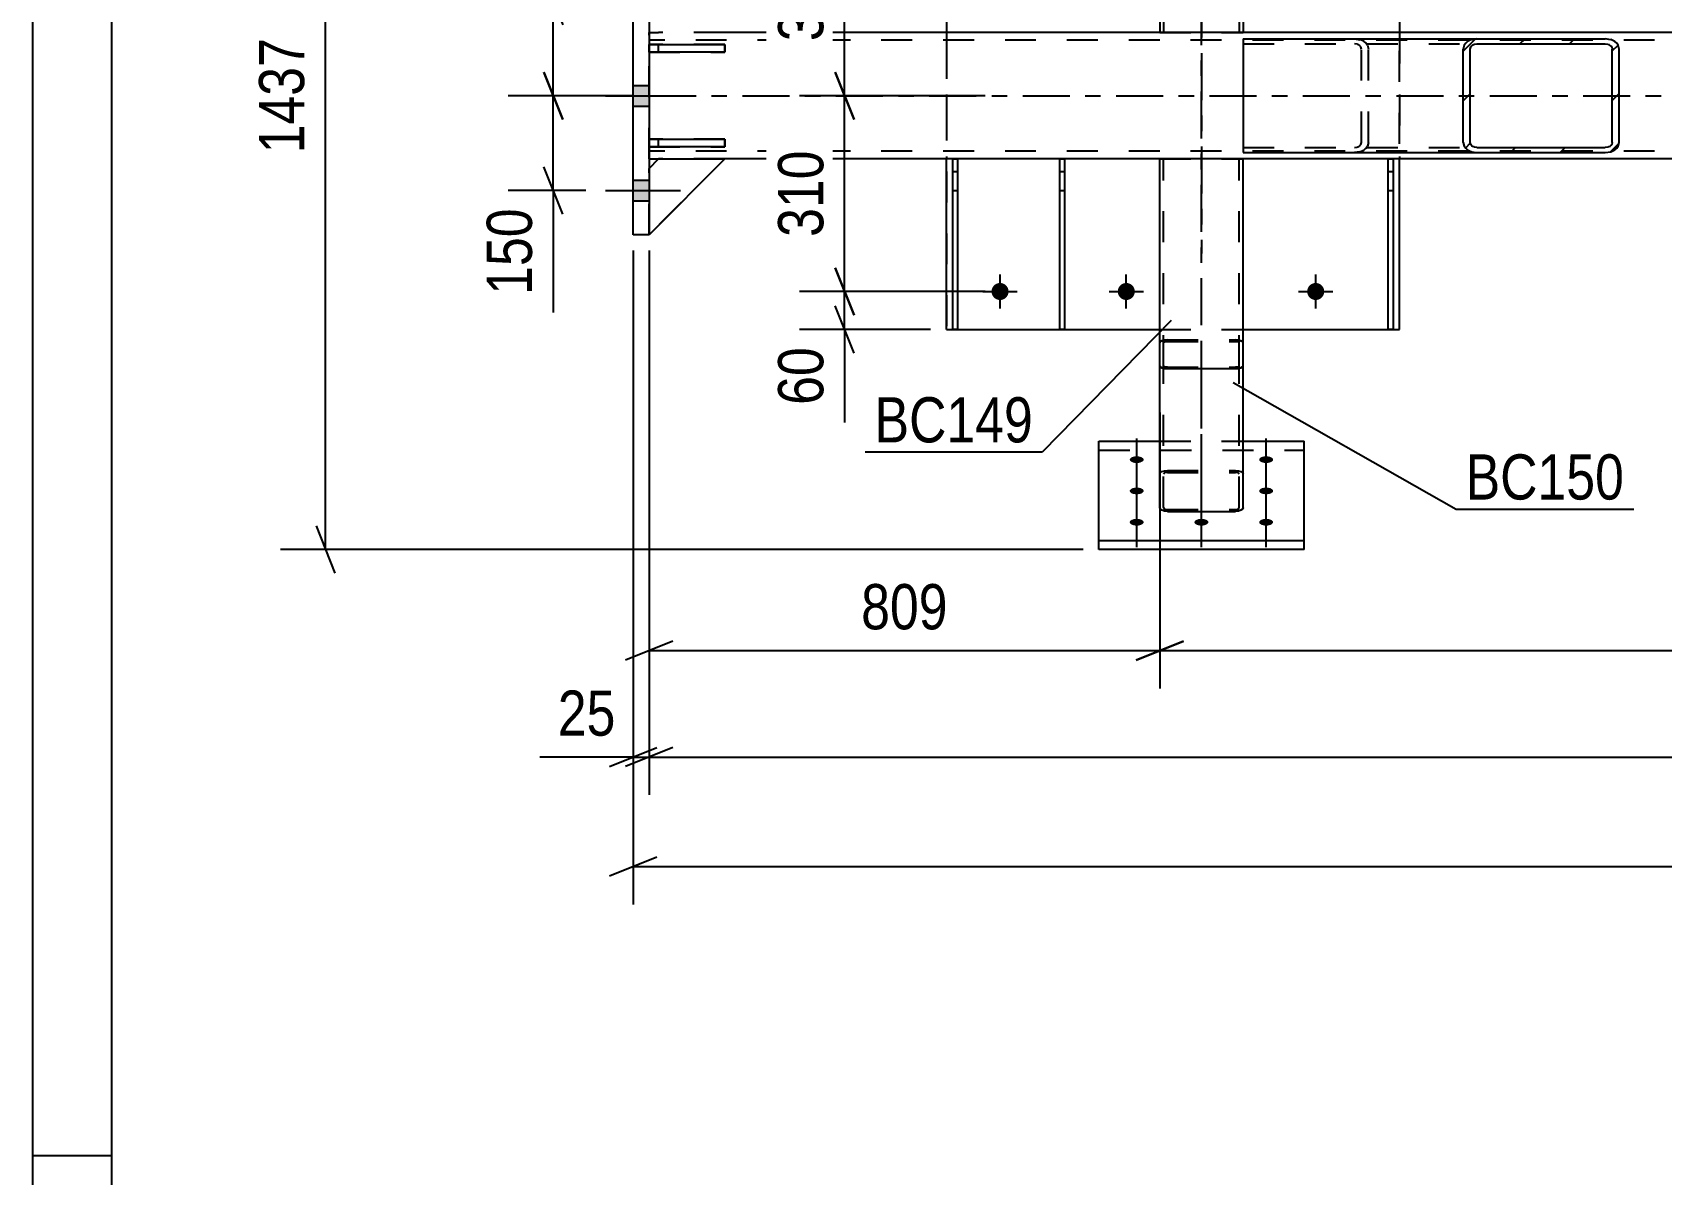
# Model space of a CAD drawing. Header units: millimetres. Extents: x -95 to 746, y -460 to 134.
# Drawn here: x -94.7 to 8.5, y -312.5 to -240.1 of the extents above; entities that cross this region are included whole.
import ezdxf

# ---------------------------------------------------------------- set-up
doc = ezdxf.new("R2010")
doc.units = ezdxf.units.MM
doc.linetypes.add('DXK_LINE_DOT2', pattern=[3.9198, 1.9599, -1.9599])
doc.linetypes.add('DXK_LINE_DOT3', pattern=[5.9187, 2.979, -0.9799, 0.9799, -0.9799])
doc.styles.add('Arial Narrow', font='ARIALN.TTF', dxfattribs={"height": 0.2})

# ---------------------------------------------------------------- blocks, each defined once
blk = doc.blocks.new('Unknown-389780219-19542')
at = {"color": 5, "linetype": 'Continuous'}
for p, q in [((-94.69, 133.73), (-94.69, -460.27)), ((-89.69, 128.73), (-89.69, -455.27)), ((-89.69, -311.27), (-94.69, -311.27))]:
    blk.add_line(p, q, dxfattribs=at)
blk = doc.blocks.new('Part-389780219-29318 - 29317')
at = {"linetype": 'Continuous'}
h = blk.add_hatch(dxfattribs=at)
h.set_pattern_fill('', scale=0.7, style=0, pattern_type=0)
h.set_pattern_definition([(45, (5.2967, -247.6686), (-1.57154, 1.57154), [])])
h.paths.add_polyline_path([(4.96, -247.72), (5.3, -247.67), (5.58, -247.53), (5.77, -247.32), (5.84, -247.08), (5.84, -241.16), (5.77, -240.91), (5.58, -240.7), (5.3, -240.57), (4.96, -240.52), (-3.17, -240.52), (-3.5, -240.57), (-3.79, -240.7), (-3.98, -240.91), (-4.04, -241.16), (-4.04, -247.08), (-3.98, -247.32), (-3.79, -247.53), (-3.5, -247.67), (-3.17, -247.72)])
h.paths.add_polyline_path([(-3.33, -247.37), (-3.48, -247.3), (-3.57, -247.2), (-3.61, -247.08), (-3.61, -241.16), (-3.57, -241.03), (-3.48, -240.93), (-3.33, -240.86), (-3.17, -240.84), (4.96, -240.84), (5.13, -240.86), (5.27, -240.93), (5.37, -241.03), (5.4, -241.16), (5.4, -247.08), (5.37, -247.2), (5.27, -247.3), (5.13, -247.37), (4.96, -247.4), (-3.17, -247.4)])
at = {"color": 2, "linetype": 'Continuous'}
for p, q in [((-17.99, -240.52), (-17.99, -247.72)), ((-17.99, -240.52), (-3.17, -240.52)), ((-3.98, -240.91), (-4.04, -241.16)), ((-4.04, -247.08), (-4.04, -241.16)), ((-3.61, -241.16), (-3.57, -241.03)), ((-3.61, -247.08), (-3.61, -241.16)), ((-3.17, -240.52), (-3.5, -240.57)), ((-3.33, -240.86), (-3.17, -240.84)), ((-3.17, -240.52), (4.96, -240.52)), ((-3.17, -240.84), (4.96, -240.84)), ((5.3, -240.57), (4.96, -240.52)), ((4.96, -240.84), (5.13, -240.86)), ((5.37, -241.03), (5.4, -241.16)), ((5.4, -247.08), (5.4, -241.16)), ((5.84, -241.16), (5.77, -240.91)), ((5.84, -247.08), (5.84, -241.16)), ((-4.04, -247.08), (-3.98, -247.32)), ((-3.57, -247.2), (-3.61, -247.08)), ((-3.5, -247.67), (-3.17, -247.72)), ((-3.17, -247.4), (-3.33, -247.37)), ((-3.17, -247.4), (4.96, -247.4)), ((5.13, -247.37), (4.96, -247.4)), ((4.96, -247.72), (5.3, -247.67)), ((5.4, -247.08), (5.37, -247.2)), ((5.77, -247.32), (5.84, -247.08)), ((-17.99, -247.72), (-3.17, -247.72)), ((-3.17, -247.72), (4.96, -247.72))]:
    blk.add_line(p, q, dxfattribs=at)
at = {"color": 7, "linetype": 'DXK_LINE_DOT2'}
for p, q in [((-17.99, -240.84), (4.96, -240.84)), ((-10.93, -240.52), (-10.59, -240.57)), ((-10.76, -240.86), (-10.93, -240.84)), ((-10.49, -241.16), (-10.52, -241.03)), ((-10.49, -247.08), (-10.49, -241.16)), ((-10.11, -240.91), (-10.05, -241.16)), ((-10.05, -247.08), (-10.05, -241.16)), ((-3.17, -240.52), (4.96, -240.52)), ((-17.99, -247.4), (4.96, -247.4)), ((-10.93, -247.4), (-10.76, -247.37)), ((-10.59, -247.67), (-10.93, -247.72)), ((-10.52, -247.2), (-10.49, -247.08)), ((-10.05, -247.08), (-10.11, -247.32)), ((-3.17, -247.72), (4.96, -247.72))]:
    blk.add_line(p, q, dxfattribs=at)
for centre, radius, start, end in [((-10.86, -241.25), 0.401, 32.4104, 75.4453), ((-10.79, -241.34), 0.802, 32.4104, 75.4453), ((-10.86, -246.98), 0.401, 284.5547, 327.5896), ((-10.79, -246.89), 0.802, 284.5547, 327.5896)]:
    blk.add_arc(centre, radius, start, end, dxfattribs=at)
at = {"color": 2, "linetype": 'Continuous'}
for centre, radius, start, end in [((-3.3, -241.34), 0.802, 104.5547, 147.5896), ((-3.23, -241.25), 0.401, 104.5547, 147.5896), ((5.03, -241.25), 0.401, 32.4104, 75.4453), ((5.1, -241.34), 0.802, 32.4104, 75.4453), ((-3.3, -246.89), 0.802, 212.4104, 255.4453), ((-3.23, -246.98), 0.401, 212.4104, 255.4453), ((5.03, -246.98), 0.401, 284.5547, 327.5896), ((5.1, -246.89), 0.802, 284.5547, 327.5896)]:
    blk.add_arc(centre, radius, start, end, dxfattribs=at)
blk = doc.blocks.new('Part-389780219-29389 - 29317')
at = {"color": 7, "linetype": 'DXK_LINE_DOT3'}
blk.add_line((-20.63, -270.5), (-20.63, -234.12), dxfattribs=at)
at = {"color": 2, "linetype": 'Continuous'}
for p, q in [((-23.27, -261.24), (-23.27, -248.12)), ((-17.99, -261.24), (-17.99, -248.12)), ((-23.24, -261.3), (-23.27, -261.24)), ((-23.13, -261.36), (-23.24, -261.3)), ((-22.98, -261.39), (-23.13, -261.36)), ((-22.79, -261.4), (-22.98, -261.39)), ((-22.79, -261.4), (-18.47, -261.4)), ((-18.29, -261.39), (-18.47, -261.4)), ((-18.13, -261.36), (-18.29, -261.39)), ((-18.03, -261.3), (-18.13, -261.36)), ((-17.99, -261.24), (-18.03, -261.3))]:
    blk.add_line(p, q, dxfattribs=at)
at = {"color": 7, "linetype": 'DXK_LINE_DOT2'}
for p, q in [((-23.27, -248.12), (-17.99, -248.12)), ((-23.03, -261.24), (-23.03, -248.12)), ((-18.23, -261.24), (-18.23, -248.12)), ((-23.27, -259.76), (-23.24, -259.69)), ((-23.24, -259.69), (-23.13, -259.64)), ((-23.13, -259.64), (-22.98, -259.61)), ((-23.01, -259.73), (-23.03, -259.76)), ((-22.96, -259.7), (-23.01, -259.73)), ((-22.98, -259.61), (-22.79, -259.59)), ((-22.88, -259.68), (-22.96, -259.7)), ((-22.79, -259.68), (-22.88, -259.68)), ((-22.79, -259.59), (-18.47, -259.59)), ((-22.79, -259.68), (-18.47, -259.68)), ((-18.47, -259.59), (-18.29, -259.61)), ((-18.38, -259.68), (-18.47, -259.68)), ((-18.3, -259.7), (-18.38, -259.68)), ((-18.3, -259.7), (-18.29, -259.71)), ((-18.29, -259.61), (-18.13, -259.64)), ((-18.29, -259.71), (-18.25, -259.73)), ((-18.23, -259.76), (-18.25, -259.73)), ((-18.13, -259.64), (-18.03, -259.69)), ((-18.03, -259.69), (-17.99, -259.76)), ((-23.03, -261.24), (-23.01, -261.27)), ((-23.01, -261.27), (-22.96, -261.3)), ((-22.96, -261.3), (-22.88, -261.31)), ((-22.88, -261.31), (-22.79, -261.32)), ((-22.79, -261.32), (-18.47, -261.32)), ((-18.47, -261.32), (-18.38, -261.31)), ((-18.38, -261.31), (-18.3, -261.3)), ((-18.3, -261.3), (-18.25, -261.27)), ((-18.25, -261.27), (-18.23, -261.24))]:
    blk.add_line(p, q, dxfattribs=at)
blk = doc.blocks.new('Part-389780219-29400 - 29317')
at = {"color": 2, "linetype": 'Continuous'}
for p, q in [((-27.13, -266.01), (-23.27, -266.01)), ((-27.13, -272.86), (-27.13, -266.01)), ((-17.99, -266.01), (-14.13, -266.01)), ((-14.13, -272.86), (-14.13, -266.01)), ((-27.13, -272.3), (-14.13, -272.3)), ((-14.13, -272.86), (-27.13, -272.86))]:
    blk.add_line(p, q, dxfattribs=at)
at = {"color": 7, "linetype": 'DXK_LINE_DOT2'}
for p, q in [((-23.27, -266.01), (-17.99, -266.01)), ((-27.13, -266.57), (-14.13, -266.57))]:
    blk.add_line(p, q, dxfattribs=at)
blk = doc.blocks.new('Bolt-389780219-29540 - 29317')
at = {"linetype": 'Continuous'}
for points in [[(-55.63, -238.78), (-55.63, -237.46), (-56.63, -237.46), (-56.63, -238.78)], [(-55.63, -238.78), (-55.63, -237.46), (-56.63, -237.46), (-56.63, -238.78)], [(-55.63, -238.78), (-55.63, -237.46), (-56.63, -237.46), (-56.63, -238.78)], [(-55.63, -238.78), (-55.63, -237.46), (-56.63, -237.46), (-56.63, -238.78)], [(-55.63, -244.78), (-55.63, -243.46), (-56.63, -243.46), (-56.63, -244.78)], [(-55.63, -244.78), (-55.63, -243.46), (-56.63, -243.46), (-56.63, -244.78)], [(-55.63, -250.78), (-55.63, -249.46), (-56.63, -249.46), (-56.63, -250.78)], [(-55.63, -250.78), (-55.63, -249.46), (-56.63, -249.46), (-56.63, -250.78)], [(-55.63, -250.78), (-55.63, -249.46), (-56.63, -249.46), (-56.63, -250.78)], [(-55.63, -250.78), (-55.63, -249.46), (-56.63, -249.46), (-56.63, -250.78)]]:
    blk.add_hatch(color=1, dxfattribs=at).paths.add_polyline_path(points)
at = {"color": 1, "linetype": 'Continuous'}
for p, q in [((-58.39, -238.12), (-53.63, -238.12)), ((-58.39, -238.12), (-53.63, -238.12)), ((-58.39, -238.12), (-53.63, -238.12)), ((-58.39, -238.12), (-53.63, -238.12)), ((-56.63, -237.46), (-55.63, -237.46)), ((-56.63, -237.46), (-55.63, -237.46)), ((-56.63, -237.46), (-55.63, -237.46)), ((-56.63, -237.46), (-55.63, -237.46)), ((-56.63, -238.78), (-55.63, -238.78)), ((-56.63, -238.78), (-55.63, -238.78)), ((-56.63, -238.78), (-55.63, -238.78)), ((-56.63, -238.78), (-55.63, -238.78)), ((-56.63, -243.46), (-55.63, -243.46)), ((-56.63, -243.46), (-55.63, -243.46)), ((-58.39, -244.12), (-53.63, -244.12)), ((-58.39, -244.12), (-53.63, -244.12)), ((-56.63, -244.78), (-55.63, -244.78)), ((-56.63, -244.78), (-55.63, -244.78)), ((-56.63, -249.46), (-55.63, -249.46)), ((-56.63, -249.46), (-55.63, -249.46)), ((-56.63, -249.46), (-55.63, -249.46)), ((-56.63, -249.46), (-55.63, -249.46)), ((-58.39, -250.12), (-53.63, -250.12)), ((-58.39, -250.12), (-53.63, -250.12)), ((-58.39, -250.12), (-53.63, -250.12)), ((-58.39, -250.12), (-53.63, -250.12)), ((-56.63, -250.78), (-55.63, -250.78)), ((-56.63, -250.78), (-55.63, -250.78)), ((-56.63, -250.78), (-55.63, -250.78)), ((-56.63, -250.78), (-55.63, -250.78))]:
    blk.add_line(p, q, dxfattribs=at)
blk = doc.blocks.new('Part-389780219-29366 - 29317')
at = {"color": 2, "linetype": 'Continuous'}
for p, q in [((-36.79, -229.32), (-36.79, -229.32)), ((-36.79, -229.32), (-36.79, -240.12)), ((-36.79, -229.32), (-36.39, -229.32)), ((-36.07, -229.32), (-29.61, -229.32)), ((-29.29, -229.32), (-23.27, -229.32)), ((-17.99, -229.32), (-8.79, -229.32)), ((-8.47, -229.32), (-8.07, -229.32)), ((-8.07, -229.32), (-8.07, -240.12)), ((-36.79, -258.92), (-36.79, -248.12)), ((-8.07, -258.92), (-8.07, -248.12)), ((-36.79, -258.92), (-36.79, -258.92)), ((-36.79, -258.92), (-36.39, -258.92)), ((-36.07, -258.92), (-29.61, -258.92)), ((-29.29, -258.92), (-23.27, -258.92)), ((-17.99, -258.92), (-8.79, -258.92)), ((-8.47, -258.92), (-8.07, -258.92))]:
    blk.add_line(p, q, dxfattribs=at)
at = {"color": 7, "linetype": 'DXK_LINE_DOT2'}
for p, q in [((-36.79, -229.32), (-36.79, -258.92)), ((-36.79, -229.32), (-36.79, -229.32)), ((-36.39, -229.32), (-36.07, -229.32)), ((-29.61, -229.32), (-29.29, -229.32)), ((-23.27, -229.32), (-17.99, -229.32)), ((-8.79, -229.32), (-8.47, -229.32)), ((-8.07, -258.92), (-8.07, -229.32)), ((-36.79, -240.12), (-36.79, -248.12)), ((-8.07, -240.12), (-8.07, -248.12)), ((-36.79, -258.92), (-36.79, -258.92)), ((-36.39, -258.92), (-36.07, -258.92)), ((-29.61, -258.92), (-29.29, -258.92)), ((-23.27, -258.92), (-17.99, -258.92)), ((-8.79, -258.92), (-8.47, -258.92))]:
    blk.add_line(p, q, dxfattribs=at)
blk = doc.blocks.new('Part-389780219-29432 - 29317')
at = {"color": 7, "linetype": 'DXK_LINE_DOT2'}
for p, q in [((-50.83, -246.88), (-55.63, -246.88)), ((-55.63, -246.88), (-55.63, -247.36)), ((-55.63, -247.36), (-50.83, -247.36)), ((-55.03, -247.36), (-55.03, -246.88)), ((-50.83, -247.36), (-50.83, -246.88))]:
    blk.add_line(p, q, dxfattribs=at)
blk = doc.blocks.new('Part-389780219-29434 - 29317')
at = {"color": 2, "linetype": 'Continuous'}
for p, q in [((-55.63, -246.88), (-50.83, -246.88)), ((-55.63, -247.36), (-55.63, -246.88)), ((-50.83, -247.36), (-55.63, -247.36)), ((-50.83, -246.88), (-50.83, -247.36))]:
    blk.add_line(p, q, dxfattribs=at)
at = {"color": 7, "linetype": 'DXK_LINE_DOT2'}
blk.add_line((-55.03, -247.36), (-55.03, -246.88), dxfattribs=at)
blk = doc.blocks.new('Part-389780219-29370 - 29317')
at = {"color": 2, "linetype": 'Continuous'}
for p, q in [((-56.63, -235.32), (-55.63, -235.32)), ((-56.63, -252.92), (-56.63, -235.32)), ((-55.63, -235.32), (-55.63, -252.92)), ((-55.63, -252.92), (-56.63, -252.92))]:
    blk.add_line(p, q, dxfattribs=at)
blk = doc.blocks.new('Part-389780219-29436 - 29317')
at = {"color": 2, "linetype": 'Continuous'}
for p, q in [((-55.63, -248.72), (-55.03, -248.12)), ((-50.83, -248.12), (-55.63, -252.92)), ((-55.03, -248.12), (-50.83, -248.12))]:
    blk.add_line(p, q, dxfattribs=at)
at = {"color": 7, "linetype": 'DXK_LINE_DOT2'}
blk.add_line((-55.63, -252.92), (-55.63, -248.72), dxfattribs=at)
blk = doc.blocks.new('Part-389780219-29437 - 29317')
at = {"color": 7, "linetype": 'DXK_LINE_DOT2'}
for p, q in [((-55.63, -248.72), (-55.03, -248.12)), ((-50.83, -248.12), (-55.63, -252.92)), ((-55.63, -252.92), (-55.63, -248.72)), ((-55.03, -248.12), (-50.83, -248.12))]:
    blk.add_line(p, q, dxfattribs=at)
blk = doc.blocks.new('Part-389780219-29379 - 29317')
at = {"color": 7, "linetype": 'DXK_LINE_DOT3'}
blk.add_line((-20.63, -217.74), (-20.63, -254.12), dxfattribs=at)
at = {"color": 2, "linetype": 'Continuous'}
for p, q in [((-23.27, -227), (-23.24, -226.93)), ((-23.27, -227), (-23.27, -240.12)), ((-23.24, -226.93), (-23.13, -226.88)), ((-23.13, -226.88), (-22.98, -226.84)), ((-22.98, -226.84), (-22.79, -226.83)), ((-22.79, -226.83), (-18.47, -226.83)), ((-18.47, -226.83), (-18.29, -226.84)), ((-18.29, -226.84), (-18.13, -226.88)), ((-18.13, -226.88), (-18.03, -226.93)), ((-18.03, -226.93), (-17.99, -227)), ((-17.99, -227), (-17.99, -240.12))]:
    blk.add_line(p, q, dxfattribs=at)
at = {"color": 7, "linetype": 'DXK_LINE_DOT2'}
for p, q in [((-23.01, -226.96), (-23.03, -227)), ((-23.03, -227), (-23.03, -240.12)), ((-22.96, -226.94), (-23.01, -226.96)), ((-22.88, -226.92), (-22.96, -226.94)), ((-22.79, -226.91), (-22.88, -226.92)), ((-22.79, -226.91), (-18.47, -226.91)), ((-18.38, -226.92), (-18.47, -226.91)), ((-18.3, -226.94), (-18.38, -226.92)), ((-18.25, -226.96), (-18.3, -226.94)), ((-18.23, -227), (-18.25, -226.96)), ((-18.23, -227), (-18.23, -240.12)), ((-23.24, -228.54), (-23.27, -228.48)), ((-23.13, -228.59), (-23.24, -228.54)), ((-22.98, -228.63), (-23.13, -228.59)), ((-23.03, -228.48), (-23.01, -228.51)), ((-23.01, -228.51), (-22.96, -228.54)), ((-22.79, -228.64), (-22.98, -228.63)), ((-22.96, -228.54), (-22.88, -228.55)), ((-22.88, -228.55), (-22.79, -228.56)), ((-22.79, -228.56), (-18.47, -228.56)), ((-22.79, -228.64), (-18.47, -228.64)), ((-18.47, -228.56), (-18.38, -228.55)), ((-18.29, -228.63), (-18.47, -228.64)), ((-18.38, -228.55), (-18.3, -228.54)), ((-18.3, -228.54), (-18.25, -228.51)), ((-18.13, -228.59), (-18.29, -228.63)), ((-18.25, -228.51), (-18.23, -228.48)), ((-18.03, -228.54), (-18.13, -228.59)), ((-17.99, -228.48), (-18.03, -228.54)), ((-23.27, -240.12), (-17.99, -240.12))]:
    blk.add_line(p, q, dxfattribs=at)
blk = doc.blocks.new('Part-389780219-29390 - 29317')
at = {"color": 7, "linetype": 'DXK_LINE_DOT2'}
for p, q in [((-23.24, -259.69), (-23.27, -259.76)), ((-23.27, -261.24), (-23.27, -259.76)), ((-23.13, -259.64), (-23.24, -259.69)), ((-22.98, -259.61), (-23.13, -259.64)), ((-23.03, -259.76), (-23.01, -259.73)), ((-23.03, -270.21), (-23.03, -259.76)), ((-23.01, -259.73), (-22.96, -259.7)), ((-22.79, -259.59), (-22.98, -259.61)), ((-22.96, -259.7), (-22.88, -259.68)), ((-22.88, -259.68), (-22.79, -259.68)), ((-22.79, -259.59), (-18.47, -259.59)), ((-22.79, -259.68), (-18.47, -259.68)), ((-18.29, -259.61), (-18.47, -259.59)), ((-18.47, -259.68), (-18.38, -259.68)), ((-18.38, -259.68), (-18.3, -259.7)), ((-18.3, -259.7), (-18.29, -259.71)), ((-18.13, -259.64), (-18.29, -259.61)), ((-18.29, -259.71), (-18.25, -259.73)), ((-18.25, -259.73), (-18.23, -259.76)), ((-18.23, -270.21), (-18.23, -259.76)), ((-18.03, -259.69), (-18.13, -259.64)), ((-17.99, -259.76), (-18.03, -259.69)), ((-17.99, -261.24), (-17.99, -259.76)), ((-23.01, -261.27), (-23.03, -261.24)), ((-22.96, -261.3), (-23.01, -261.27)), ((-22.88, -261.31), (-22.96, -261.3)), ((-22.79, -261.32), (-22.88, -261.31)), ((-22.79, -261.32), (-18.47, -261.32)), ((-18.38, -261.31), (-18.47, -261.32)), ((-18.3, -261.3), (-18.38, -261.31)), ((-18.3, -261.3), (-18.29, -261.29)), ((-18.29, -261.29), (-18.25, -261.27)), ((-18.25, -261.27), (-18.23, -261.24)), ((-23.27, -268.1), (-23.24, -268.01)), ((-23.24, -268.01), (-23.13, -267.93)), ((-23.13, -267.93), (-22.98, -267.88)), ((-23.01, -268.05), (-23.03, -268.1)), ((-22.96, -268.01), (-23.01, -268.05)), ((-22.98, -267.88), (-22.79, -267.86)), ((-22.88, -267.99), (-22.96, -268.01)), ((-22.79, -267.98), (-22.88, -267.99)), ((-22.79, -267.86), (-18.47, -267.86)), ((-22.79, -267.98), (-18.47, -267.98)), ((-18.47, -267.86), (-18.29, -267.88)), ((-18.38, -267.99), (-18.47, -267.98)), ((-18.3, -268.01), (-18.38, -267.99)), ((-18.25, -268.05), (-18.3, -268.01)), ((-18.29, -267.88), (-18.13, -267.93)), ((-18.23, -268.1), (-18.25, -268.05)), ((-18.13, -267.93), (-18.03, -268.01)), ((-18.03, -268.01), (-17.99, -268.1)), ((-23.03, -270.21), (-23.01, -270.26)), ((-23.01, -270.26), (-22.96, -270.29)), ((-22.96, -270.29), (-22.88, -270.32)), ((-22.88, -270.32), (-22.79, -270.33)), ((-22.79, -270.33), (-18.47, -270.33)), ((-18.47, -270.33), (-18.38, -270.32)), ((-18.38, -270.32), (-18.3, -270.29)), ((-18.3, -270.29), (-18.25, -270.26)), ((-18.25, -270.26), (-18.23, -270.21))]:
    blk.add_line(p, q, dxfattribs=at)
at = {"color": 7, "linetype": 'DXK_LINE_DOT3'}
blk.add_line((-20.63, -269.15), (-20.63, -260.5), dxfattribs=at)
at = {"color": 2, "linetype": 'Continuous'}
for p, q in [((-23.27, -270.21), (-23.27, -261.24)), ((-23.27, -261.24), (-23.24, -261.3)), ((-23.24, -261.3), (-23.13, -261.36)), ((-23.13, -261.36), (-22.98, -261.39)), ((-22.98, -261.39), (-22.79, -261.4)), ((-22.79, -261.4), (-18.47, -261.4)), ((-18.47, -261.4), (-18.29, -261.39)), ((-18.29, -261.39), (-18.13, -261.36)), ((-18.13, -261.36), (-18.03, -261.3)), ((-18.03, -261.3), (-17.99, -261.24)), ((-17.99, -270.21), (-17.99, -261.24)), ((-23.24, -270.3), (-23.27, -270.21)), ((-23.13, -270.38), (-23.24, -270.3)), ((-22.98, -270.43), (-23.13, -270.38)), ((-18.13, -270.38), (-18.29, -270.43)), ((-18.03, -270.3), (-18.13, -270.38)), ((-17.99, -270.21), (-18.03, -270.3)), ((-22.79, -270.45), (-22.98, -270.43)), ((-22.79, -270.45), (-18.47, -270.45)), ((-18.29, -270.43), (-18.47, -270.45))]:
    blk.add_line(p, q, dxfattribs=at)
blk = doc.blocks.new('Part-389780219-29404 - 29317')
at = {"color": 2, "linetype": 'Continuous'}
for p, q in [((-29.61, -258.92), (-29.61, -248.12)), ((-29.29, -258.92), (-29.29, -248.12)), ((-29.61, -250.12), (-29.29, -250.12)), ((-29.29, -258.92), (-29.61, -258.92))]:
    blk.add_line(p, q, dxfattribs=at)
at = {"color": 7, "linetype": 'DXK_LINE_DOT2'}
for p, q in [((-29.61, -248.12), (-29.29, -248.12)), ((-29.61, -248.92), (-29.29, -248.92))]:
    blk.add_line(p, q, dxfattribs=at)
blk = doc.blocks.new('Part-389780219-29405 - 29317')
at = {"color": 2, "linetype": 'Continuous'}
for p, q in [((-36.39, -258.92), (-36.39, -248.12)), ((-36.07, -258.92), (-36.07, -248.12)), ((-36.39, -250.12), (-36.07, -250.12)), ((-36.07, -258.92), (-36.39, -258.92))]:
    blk.add_line(p, q, dxfattribs=at)
at = {"color": 7, "linetype": 'DXK_LINE_DOT2'}
for p, q in [((-36.39, -248.12), (-36.07, -248.12)), ((-36.39, -248.92), (-36.07, -248.92))]:
    blk.add_line(p, q, dxfattribs=at)
blk = doc.blocks.new('Part-389780219-29406 - 29317')
at = {"color": 2, "linetype": 'Continuous'}
for p, q in [((-8.79, -258.92), (-8.79, -248.12)), ((-8.47, -258.92), (-8.47, -248.12)), ((-8.79, -250.12), (-8.47, -250.12)), ((-8.47, -258.92), (-8.79, -258.92))]:
    blk.add_line(p, q, dxfattribs=at)
at = {"color": 7, "linetype": 'DXK_LINE_DOT2'}
for p, q in [((-8.79, -248.12), (-8.47, -248.12)), ((-8.79, -248.92), (-8.47, -248.92))]:
    blk.add_line(p, q, dxfattribs=at)
blk = doc.blocks.new('Part-389780219-29424 - 29317')
at = {"color": 2, "linetype": 'Continuous'}
for p, q in [((-55.63, -240.12), (-55.03, -240.12)), ((673.57, -240.12), (-50.83, -240.12)), ((-55.63, -248.12), (-55.03, -248.12)), ((673.57, -248.12), (-50.83, -248.12))]:
    blk.add_line(p, q, dxfattribs=at)
at = {"color": 7, "linetype": 'DXK_LINE_DOT2'}
for p, q in [((-55.63, -248.12), (-55.63, -240.12)), ((-50.83, -240.12), (-55.03, -240.12)), ((678.37, -240.6), (-55.63, -240.6)), ((678.37, -247.64), (-55.63, -247.64)), ((-50.83, -248.12), (-55.03, -248.12))]:
    blk.add_line(p, q, dxfattribs=at)
at = {"color": 7, "linetype": 'DXK_LINE_DOT3'}
blk.add_line((-55.63, -244.12), (678.37, -244.12), dxfattribs=at)
blk = doc.blocks.new('Part-389780219-29431 - 29317')
at = {"color": 7, "linetype": 'DXK_LINE_DOT2'}
for p, q in [((-50.83, -240.88), (-55.63, -240.88)), ((-55.63, -240.88), (-55.63, -241.36)), ((-55.63, -241.36), (-50.83, -241.36)), ((-55.03, -241.36), (-55.03, -240.88)), ((-50.83, -241.36), (-50.83, -240.88))]:
    blk.add_line(p, q, dxfattribs=at)
blk = doc.blocks.new('Part-389780219-29433 - 29317')
at = {"color": 2, "linetype": 'Continuous'}
for p, q in [((-55.63, -240.88), (-50.83, -240.88)), ((-55.63, -241.36), (-55.63, -240.88)), ((-50.83, -241.36), (-55.63, -241.36)), ((-50.83, -240.88), (-50.83, -241.36))]:
    blk.add_line(p, q, dxfattribs=at)
at = {"color": 7, "linetype": 'DXK_LINE_DOT2'}
blk.add_line((-55.03, -241.36), (-55.03, -240.88), dxfattribs=at)
blk = doc.blocks.new('Part-389780219-29435 - 29317')
at = {"color": 7, "linetype": 'DXK_LINE_DOT2'}
for p, q in [((-55.63, -248.72), (-55.03, -248.12)), ((-50.83, -248.12), (-55.63, -252.92)), ((-55.63, -252.92), (-55.63, -248.72)), ((-55.03, -248.12), (-50.83, -248.12))]:
    blk.add_line(p, q, dxfattribs=at)
blk = doc.blocks.new('Bolt-389780219-29535 - 29317')
at = {"linetype": 'Continuous'}
for points in [[(-33.39, -255.98, -1), (-33.39, -257.06, -1)], [(-25.39, -255.98, -1), (-25.39, -257.06, -1)], [(-13.39, -255.98, -1), (-13.39, -257.06, -1)]]:
    blk.add_hatch(color=1, dxfattribs=at).paths.add_polyline_path(points)
at = {"color": 1, "linetype": 'Continuous'}
for p, q in [((-33.39, -257.6), (-33.39, -255.44)), ((-25.39, -257.6), (-25.39, -255.44)), ((-13.39, -257.6), (-13.39, -255.44)), ((-34.47, -256.52), (-32.31, -256.52)), ((-26.47, -256.52), (-24.31, -256.52)), ((-14.47, -256.52), (-12.31, -256.52))]:
    blk.add_line(p, q, dxfattribs=at)
blk = doc.blocks.new('Bolt-389780219-29550 - 29317')
at = {"linetype": 'Continuous'}
for points in [[(-24.73, -267.38), (-24.82, -267.38), (-24.91, -267.37), (-24.99, -267.34), (-25.06, -267.31), (-25.11, -267.28), (-25.15, -267.24), (-25.17, -267.19), (-25.17, -267.15), (-25.15, -267.11), (-25.11, -267.07), (-25.06, -267.03), (-24.99, -267), (-24.91, -266.98), (-24.82, -266.96), (-24.73, -266.96), (-24.64, -266.96), (-24.55, -266.98), (-24.47, -267), (-24.41, -267.03), (-24.35, -267.07), (-24.31, -267.11), (-24.29, -267.15), (-24.29, -267.19), (-24.31, -267.24), (-24.35, -267.28), (-24.41, -267.31), (-24.47, -267.34), (-24.55, -267.37), (-24.64, -267.38)], [(-16.53, -267.38), (-16.62, -267.38), (-16.71, -267.37), (-16.79, -267.34), (-16.86, -267.31), (-16.91, -267.28), (-16.95, -267.24), (-16.97, -267.19), (-16.97, -267.15), (-16.95, -267.11), (-16.91, -267.07), (-16.86, -267.03), (-16.79, -267), (-16.71, -266.98), (-16.62, -266.96), (-16.53, -266.96), (-16.44, -266.96), (-16.35, -266.98), (-16.27, -267), (-16.21, -267.03), (-16.15, -267.07), (-16.11, -267.11), (-16.09, -267.15), (-16.09, -267.19), (-16.11, -267.24), (-16.15, -267.28), (-16.21, -267.31), (-16.27, -267.34), (-16.35, -267.37), (-16.44, -267.38)], [(-24.73, -269.37), (-24.82, -269.36), (-24.91, -269.35), (-24.99, -269.33), (-25.06, -269.3), (-25.11, -269.26), (-25.15, -269.22), (-25.17, -269.18), (-25.17, -269.13), (-25.15, -269.09), (-25.11, -269.05), (-25.06, -269.01), (-24.99, -268.98), (-24.91, -268.96), (-24.82, -268.95), (-24.73, -268.94), (-24.64, -268.95), (-24.55, -268.96), (-24.47, -268.98), (-24.41, -269.01), (-24.35, -269.05), (-24.31, -269.09), (-24.29, -269.13), (-24.29, -269.18), (-24.31, -269.22), (-24.35, -269.26), (-24.41, -269.3), (-24.47, -269.33), (-24.55, -269.35), (-24.64, -269.36)], [(-16.53, -269.37), (-16.62, -269.36), (-16.71, -269.35), (-16.79, -269.33), (-16.86, -269.3), (-16.91, -269.26), (-16.95, -269.22), (-16.97, -269.18), (-16.97, -269.13), (-16.95, -269.09), (-16.91, -269.05), (-16.86, -269.01), (-16.79, -268.98), (-16.71, -268.96), (-16.62, -268.95), (-16.53, -268.94), (-16.44, -268.95), (-16.35, -268.96), (-16.27, -268.98), (-16.21, -269.01), (-16.15, -269.05), (-16.11, -269.09), (-16.09, -269.13), (-16.09, -269.18), (-16.11, -269.22), (-16.15, -269.26), (-16.21, -269.3), (-16.27, -269.33), (-16.35, -269.35), (-16.44, -269.36)], [(-24.73, -271.35), (-24.82, -271.35), (-24.91, -271.33), (-24.99, -271.31), (-25.06, -271.28), (-25.11, -271.24), (-25.15, -271.2), (-25.17, -271.16), (-25.17, -271.12), (-25.15, -271.07), (-25.11, -271.03), (-25.06, -270.99), (-24.99, -270.97), (-24.91, -270.94), (-24.82, -270.93), (-24.73, -270.92), (-24.64, -270.93), (-24.55, -270.94), (-24.47, -270.97), (-24.41, -270.99), (-24.35, -271.03), (-24.31, -271.07), (-24.29, -271.12), (-24.29, -271.16), (-24.31, -271.2), (-24.35, -271.24), (-24.41, -271.28), (-24.47, -271.31), (-24.55, -271.33), (-24.64, -271.35)], [(-20.63, -271.35), (-20.72, -271.35), (-20.81, -271.33), (-20.89, -271.31), (-20.96, -271.28), (-21.01, -271.24), (-21.05, -271.2), (-21.07, -271.16), (-21.07, -271.12), (-21.05, -271.07), (-21.01, -271.03), (-20.96, -270.99), (-20.89, -270.97), (-20.81, -270.94), (-20.72, -270.93), (-20.63, -270.92), (-20.54, -270.93), (-20.45, -270.94), (-20.37, -270.97), (-20.31, -270.99), (-20.25, -271.03), (-20.21, -271.07), (-20.19, -271.12), (-20.19, -271.16), (-20.21, -271.2), (-20.25, -271.24), (-20.31, -271.28), (-20.37, -271.31), (-20.45, -271.33), (-20.54, -271.35)], [(-16.53, -271.35), (-16.62, -271.35), (-16.71, -271.33), (-16.79, -271.31), (-16.86, -271.28), (-16.91, -271.24), (-16.95, -271.2), (-16.97, -271.16), (-16.97, -271.12), (-16.95, -271.07), (-16.91, -271.03), (-16.86, -270.99), (-16.79, -270.97), (-16.71, -270.94), (-16.62, -270.93), (-16.53, -270.92), (-16.44, -270.93), (-16.35, -270.94), (-16.27, -270.97), (-16.21, -270.99), (-16.15, -271.03), (-16.11, -271.07), (-16.09, -271.12), (-16.09, -271.16), (-16.11, -271.2), (-16.15, -271.24), (-16.21, -271.28), (-16.27, -271.31), (-16.35, -271.33), (-16.44, -271.35)]]:
    blk.add_hatch(color=1, dxfattribs=at).paths.add_polyline_path(points)
at = {"color": 1, "linetype": 'Continuous'}
for p, q in [((-24.73, -268.75), (-24.73, -265.84)), ((-16.53, -268.75), (-16.53, -265.84)), ((-24.73, -270.73), (-24.73, -267.82)), ((-16.53, -270.73), (-16.53, -267.82)), ((-24.73, -272.71), (-24.73, -269.81)), ((-20.63, -272.71), (-20.63, -269.81)), ((-16.53, -272.71), (-16.53, -269.81))]:
    blk.add_line(p, q, dxfattribs=at)
at = {"color": 1, "linetype": 'DXK_LINE_DOT2'}
blk.add_line((-20.63, -268.75), (-20.63, -265.84), dxfattribs=at)
blk = doc.blocks.new('StraightDimension-389780219-55524 - 29317')
at = {"color": 7, "linetype": 'Continuous'}
for p, q in [((-62.3, -242.62), (-61.1, -245.62)), ((-56.63, -244.12), (-64.55, -244.12)), ((-61.7, -250.12), (-61.7, -244.12)), ((-61.1, -251.62), (-62.3, -248.62)), ((-59.63, -250.12), (-64.55, -250.12)), ((-61.7, -250.12), (-61.7, -257.85)), ((-61.7, -250.12), (-61.7, -257.85))]:
    blk.add_line(p, q, dxfattribs=at)
at = {"color": 0}
blk.add_wipeout([(-62.45, -250.64), (-66.65, -250.64), (-66.65, -257.33), (-62.45, -257.33)], dxfattribs=at)
at = {"color": 3, "style": 'Arial Narrow'}
blk.add_text('150', height=2.863, rotation=90.0002, dxfattribs=at).set_placement((-63.05, -256.73))
blk = doc.blocks.new('StraightDimension-389780219-32524 - 29317')
at = {"color": 7, "linetype": 'Continuous'}
for p, q in [((-75.53, -216.88), (-76.73, -213.88)), ((-28.13, -215.38), (-78.98, -215.38)), ((-76.13, -272.86), (-76.13, -215.38)), ((-76.73, -271.36), (-75.53, -274.36)), ((-28.13, -272.86), (-78.98, -272.86))]:
    blk.add_line(p, q, dxfattribs=at)
at = {"color": 0}
blk.add_wipeout([(-76.88, -239.86), (-81.08, -239.86), (-81.08, -248.37), (-76.88, -248.37)], dxfattribs=at)
at = {"color": 3, "style": 'Arial Narrow'}
blk.add_text('1437', height=2.863, rotation=90.0002, dxfattribs=at).set_placement((-77.48, -247.77))
blk = doc.blocks.new('StraightDimension-389780219-32531 - 29317')
at = {"color": 7, "linetype": 'Continuous'}
for p, q in [((-55.63, -253.92), (-55.63, -288.41)), ((-54.13, -285.41), (-57.13, -286.61)), ((-55.63, -286.01), (678.37, -286.01))]:
    blk.add_line(p, q, dxfattribs=at)
blk = doc.blocks.new('StraightDimension-389780219-32301 - 29317')
at = {"color": 7, "linetype": 'Continuous'}
for p, q in [((-43.84, -230.22), (-42.64, -233.22)), ((-34.34, -231.72), (-46.09, -231.72)), ((-43.24, -244.12), (-43.24, -231.72)), ((-42.64, -245.62), (-43.84, -242.62)), ((-34.34, -244.12), (-46.09, -244.12))]:
    blk.add_line(p, q, dxfattribs=at)
at = {"color": 0}
blk.add_wipeout([(-43.99, -234.58), (-48.19, -234.58), (-48.19, -241.26), (-43.99, -241.26)], dxfattribs=at)
at = {"color": 3, "style": 'Arial Narrow'}
blk.add_text('310', height=2.863, rotation=90.0002, dxfattribs=at).set_placement((-44.59, -240.66))
blk = doc.blocks.new('StraightDimension-389780219-32302 - 29317')
at = {"color": 7, "linetype": 'Continuous'}
for p, q in [((-43.84, -242.62), (-42.64, -245.62)), ((-34.34, -244.12), (-46.09, -244.12)), ((-43.24, -256.52), (-43.24, -244.12)), ((-42.64, -258.02), (-43.84, -255.02)), ((-34.34, -256.52), (-46.09, -256.52))]:
    blk.add_line(p, q, dxfattribs=at)
at = {"color": 0}
blk.add_wipeout([(-43.99, -246.98), (-48.19, -246.98), (-48.19, -253.66), (-43.99, -253.66)], dxfattribs=at)
at = {"color": 3, "style": 'Arial Narrow'}
blk.add_text('310', height=2.863, rotation=90.0002, dxfattribs=at).set_placement((-44.59, -253.06))
blk = doc.blocks.new('StraightDimension-389780219-32303 - 29317')
at = {"color": 7, "linetype": 'Continuous'}
for p, q in [((-43.84, -255.02), (-42.64, -258.02)), ((-34.34, -256.52), (-46.09, -256.52)), ((-43.24, -258.92), (-43.24, -256.52)), ((-42.64, -260.42), (-43.84, -257.42)), ((-37.79, -258.92), (-46.09, -258.92)), ((-43.24, -258.92), (-43.24, -264.82)), ((-43.24, -258.92), (-43.24, -264.82))]:
    blk.add_line(p, q, dxfattribs=at)
at = {"color": 0}
blk.add_wipeout([(-43.99, -259.44), (-48.19, -259.44), (-48.19, -264.3), (-43.99, -264.3)], dxfattribs=at)
at = {"color": 3, "style": 'Arial Narrow'}
blk.add_text('60', height=2.863, rotation=90.0002, dxfattribs=at).set_placement((-44.59, -263.7))
blk = doc.blocks.new('StraightDimension-389780219-32532 - 29317')
at = {"color": 7, "linetype": 'Continuous'}
for p, q in [((-56.63, -253.92), (-56.63, -288.41)), ((-55.63, -253.92), (-55.63, -288.41)), ((-58.13, -286.61), (-55.13, -285.41)), ((-54.13, -285.41), (-57.13, -286.61)), ((-56.63, -286.01), (-62.54, -286.01)), ((-56.63, -286.01), (-62.54, -286.01)), ((-56.63, -286.01), (-55.63, -286.01))]:
    blk.add_line(p, q, dxfattribs=at)
at = {"color": 0}
blk.add_wipeout([(-57.16, -285.26), (-57.16, -281.06), (-62.01, -281.06), (-62.01, -285.26)], dxfattribs=at)
at = {"color": 3, "style": 'Arial Narrow'}
blk.add_text('25', height=2.863, dxfattribs=at).set_placement((-61.41, -284.66))
blk = doc.blocks.new('StraightDimension-389780219-32598 - 29317')
at = {"color": 7, "linetype": 'Continuous'}
for p, q in [((-56.63, -253.92), (-56.63, -295.35)), ((-55.13, -292.35), (-58.13, -293.55)), ((-56.63, -292.95), (679.37, -292.95))]:
    blk.add_line(p, q, dxfattribs=at)
blk = doc.blocks.new('StraightDimension-389780219-50600 - 29317')
at = {"color": 7, "linetype": 'Continuous'}
for p, q in [((-23.27, -264.19), (-23.27, -281.67)), ((-21.77, -278.67), (-24.77, -279.87)), ((-23.27, -279.27), (216.73, -279.27))]:
    blk.add_line(p, q, dxfattribs=at)
blk = doc.blocks.new('StraightDimension-389780219-50601 - 29317')
at = {"color": 7, "linetype": 'Continuous'}
for p, q in [((-55.63, -253.92), (-55.63, -281.67)), ((-23.27, -264.19), (-23.27, -281.67)), ((-54.13, -278.67), (-57.13, -279.87)), ((-55.63, -279.27), (-23.27, -279.27)), ((-24.77, -279.87), (-21.77, -278.67))]:
    blk.add_line(p, q, dxfattribs=at)
at = {"color": 0}
blk.add_wipeout([(-36.11, -278.52), (-36.11, -274.32), (-42.79, -274.32), (-42.79, -278.52)], dxfattribs=at)
at = {"color": 3, "style": 'Arial Narrow'}
blk.add_text('809', height=2.863, dxfattribs=at).set_placement((-42.19, -277.92))
blk = doc.blocks.new('StraightDimension-389780219-55523 - 29317')
at = {"color": 7, "linetype": 'Continuous'}
for p, q in [((-61.7, -238.12), (-61.7, -230.38)), ((-61.7, -238.12), (-61.7, -230.38)), ((-62.3, -236.62), (-61.1, -239.62)), ((-59.39, -238.12), (-64.55, -238.12)), ((-61.7, -244.12), (-61.7, -238.12)), ((-61.1, -245.62), (-62.3, -242.62)), ((-56.63, -244.12), (-64.55, -244.12))]:
    blk.add_line(p, q, dxfattribs=at)
at = {"color": 0}
blk.add_wipeout([(-62.45, -230.91), (-66.65, -230.91), (-66.65, -237.59), (-62.45, -237.59)], dxfattribs=at)
at = {"color": 3, "style": 'Arial Narrow'}
blk.add_text('150', height=2.863, rotation=90.0002, dxfattribs=at).set_placement((-63.05, -236.99))
blk = doc.blocks.new('Mark-389780219-32373 - 29317')
at = {"color": 30, "linetype": 'Continuous'}
for p in [(-22.55, -258.36), (-41.94, -266.68)]:
    blk.add_line(p, (-30.69, -266.68), dxfattribs=at)
at = {"color": 0}
blk.add_wipeout([(-31.29, -266.08), (-31.29, -263.08), (-41.34, -263.08), (-41.34, -266.08)], dxfattribs=at)
blk.add_wipeout([(-31.29, -266.08), (-31.29, -263.08), (-41.34, -263.08), (-41.34, -266.08)], dxfattribs=at)
at = {"color": 3, "style": 'Arial Narrow'}
blk.add_text('BC149', height=2.863, dxfattribs=at).set_placement((-41.34, -266.08))
blk = doc.blocks.new('Mark-389780219-32376 - 29317')
at = {"color": 30, "linetype": 'Continuous'}
for p, q in [((-18.61, -262.29), (-4.49, -270.3)), ((-4.49, -270.3), (6.76, -270.3))]:
    blk.add_line(p, q, dxfattribs=at)
at = {"color": 0}
blk.add_wipeout([(6.16, -269.7), (6.16, -266.7), (-3.89, -266.7), (-3.89, -269.7)], dxfattribs=at)
blk.add_wipeout([(6.16, -269.7), (6.16, -266.7), (-3.89, -266.7), (-3.89, -269.7)], dxfattribs=at)
at = {"color": 3, "style": 'Arial Narrow'}
blk.add_text('BC150', height=2.863, dxfattribs=at).set_placement((-3.89, -269.7))

msp = doc.modelspace()

# ---------------------------------------------------------------- block references
for name in ['Unknown-389780219-19542', 'Part-389780219-29379 - 29317', 'Part-389780219-29366 - 29317', 'Part-389780219-29389 - 29317', 'Part-389780219-29370 - 29317', 'Bolt-389780219-29540 - 29317', 'Part-389780219-29424 - 29317', 'Part-389780219-29431 - 29317', 'Part-389780219-29433 - 29317', 'Part-389780219-29318 - 29317', 'Part-389780219-29432 - 29317', 'Part-389780219-29434 - 29317', 'Part-389780219-29436 - 29317', 'Part-389780219-29437 - 29317', 'Part-389780219-29435 - 29317', 'Part-389780219-29405 - 29317', 'Part-389780219-29404 - 29317', 'Part-389780219-29406 - 29317', 'Bolt-389780219-29535 - 29317', 'Part-389780219-29390 - 29317', 'Part-389780219-29400 - 29317', 'Bolt-389780219-29550 - 29317']:
    msp.add_blockref(name, (0, 0))

# ---------------------------------------------------------------- next in the draw order: block references
msp.add_blockref('StraightDimension-389780219-55524 - 29317', (0, 0))

# ---------------------------------------------------------------- next in the draw order: block references
msp.add_blockref('StraightDimension-389780219-32524 - 29317', (0, 0))

# ---------------------------------------------------------------- next in the draw order: block references
for name in ['StraightDimension-389780219-55523 - 29317', 'StraightDimension-389780219-32301 - 29317', 'StraightDimension-389780219-32531 - 29317']:
    msp.add_blockref(name, (0, 0))

# ---------------------------------------------------------------- next in the draw order: block references
for name in ['StraightDimension-389780219-32302 - 29317', 'StraightDimension-389780219-32532 - 29317']:
    msp.add_blockref(name, (0, 0))

# ---------------------------------------------------------------- next in the draw order: block references
msp.add_blockref('StraightDimension-389780219-32303 - 29317', (0, 0))

# ---------------------------------------------------------------- next in the draw order: block references
msp.add_blockref('StraightDimension-389780219-32598 - 29317', (0, 0))

# ---------------------------------------------------------------- next in the draw order: block references
msp.add_blockref('StraightDimension-389780219-50600 - 29317', (0, 0))

# ---------------------------------------------------------------- next in the draw order: block references
for name in ['StraightDimension-389780219-50601 - 29317', 'Mark-389780219-32376 - 29317']:
    msp.add_blockref(name, (0, 0))

# ---------------------------------------------------------------- next in the draw order: block references
msp.add_blockref('Mark-389780219-32373 - 29317', (0, 0))

doc.saveas('drawing.dxf')
